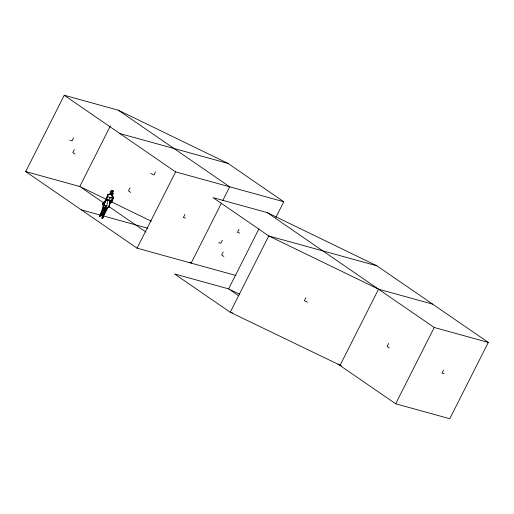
<?xml version="1.0" encoding="UTF-8"?>
<svg xmlns="http://www.w3.org/2000/svg" width="514" height="514" viewBox="0 0 514 514"><rect width="100%" height="100%" fill="white"/><g stroke="black" fill="none" stroke-linecap="round" stroke-linejoin="round"><path stroke-width="0.77" d="M110.761 194.703L110.356 191.748L111.23 190.855L112.913 190.604L113.6 191.593L110.202 193.605L110.761 194.703L111.898 194.62L113.215 193.547L111.898 194.62L112.348 197.087L113.51 197.305L112.27 200.203M112.225 193.425L112.688 194.26L112.225 195.442L111.769 193.862L110.202 193.605L110.356 191.748L111.403 191.131M103.282 206.596L103.468 204.482L102.704 203.968L106.379 199.008L110.324 201.135L111.197 200.081L111.043 197.46L112.348 197.087M101.907 215.494L100.044 215.687L102.806 207.765L103.269 204.572L105.736 205.87L101.907 215.494L99.594 216.368C101.014 213.541 105.357 205.844 102.472 204.135L104.374 201.379L103.648 203.859M107.111 198.327L107.799 194.318L110.806 193.919L109.61 194.478M106.764 197.903L107.799 194.318L108.184 195.873L107.317 196.457L106.122 198.905L107.76 199.85L106.764 206.647L102.665 218.366L102.016 218.334L102.459 215.398L105.89 205.799L106.764 206.647L102.472 204.135M109.848 203.628L110.259 200.968L111.197 200.081L109.848 203.628L112.052 201.674L113.51 197.305L111.898 194.62L112.521 191.973L111.23 190.855L110.202 193.605M107.76 199.85L110.259 200.968L109.7 204.469L108.608 207.226L107.914 207.091C106.681 211.177 103.873 214.383 102.665 218.366L102.402 216.259L105.653 207.759M102.402 216.259L102.016 218.334L103.468 215.79L102.459 215.398M103.693 210.811L104.31 207.617M105.865 210.027L108.056 207.373L109.007 207.238L110.324 201.135M104.638 208.543L105.261 205.722M108.795 206.532L110.259 200.968M102.729 209.294L104.181 204.745L104.56 205.247L103.269 204.572M112.116 195.738L112.688 194.26L111.879 195.596M111.769 193.862L112.521 191.973L112.932 193.566M100.044 215.687L101.393 212.86M108.679 200.409L110.009 197.665L111.043 197.46M235.971 275.491L137.071 248.178L25.7 171.58L64.244 95.276L118.329 110.214L228.1 163.452L283.779 201.751L275.857 217.441M73.553 137.842L72.011 140.894L69.853 140.296M74.357 149.529L72.815 152.581L75.038 154.11M110.401 125.904L79.786 186.511L25.7 171.58M130.036 187.828L128.5 190.88L130.723 192.409M155.485 171.933L153.943 174.985L150.84 173.475M137.071 248.178L175.608 171.882L283.779 201.751M184.924 214.447L183.382 217.499L185.548 218.097M221.412 203.216L191.157 263.117L189.846 262.211M222.851 200.364L229.694 186.813L118.329 110.214M222.389 240.211L220.847 243.263L218.681 242.666M223.185 251.899L221.65 254.95L223.873 256.48M239.01 229.379L237.468 232.431L239.633 233.028M258.876 228.987L228.621 288.881L174.535 273.949L230.221 312.249L341.534 365.91M305.914 297.664L304.372 300.716L307.481 302.219M339.992 365.486L378.529 289.183L432.615 304.121M388.642 343.436L387.1 346.487L389.329 348.017M395.671 403.786L434.214 327.489L488.3 342.42L449.756 418.724L395.671 403.786L338.026 364.13M443.531 370.054L441.989 373.106L444.147 373.704M100.898 214.087L99.594 216.368L101.566 214.466L105.736 205.87M103.7 204.656L106.925 199.284L103.513 204.662M109.321 204.084L110.709 202.497M112.155 199.535L113.221 198.353M109.443 204.148L112.052 201.674M111.93 190.822L112.913 190.604L113.119 191.51M108.608 207.226L109.007 207.238M102.704 203.968L104.079 204.328M119.923 133.576L228.1 163.452M488.3 342.42L376.929 265.822L267.158 212.584L213.072 197.646L268.758 235.952L378.529 289.183M376.929 265.822L268.758 235.952L230.221 312.249L232.534 312.885M81.385 209.879L147.833 228.229M107.317 196.457L110.009 197.665M106.507 199.471L79.786 186.511L103.372 202.734M111.564 201.925L151.283 221.187M239.453 294.137L228.621 288.881L238.445 295.64M267.158 212.584L434.214 327.489M64.244 95.276L175.608 171.882M108.608 206.339L145.95 232.026M105.903 209.648L106.514 210.078M105.89 205.799L106.366 206.352M106.552 198.622L106.584 199.837"/></g></svg>
